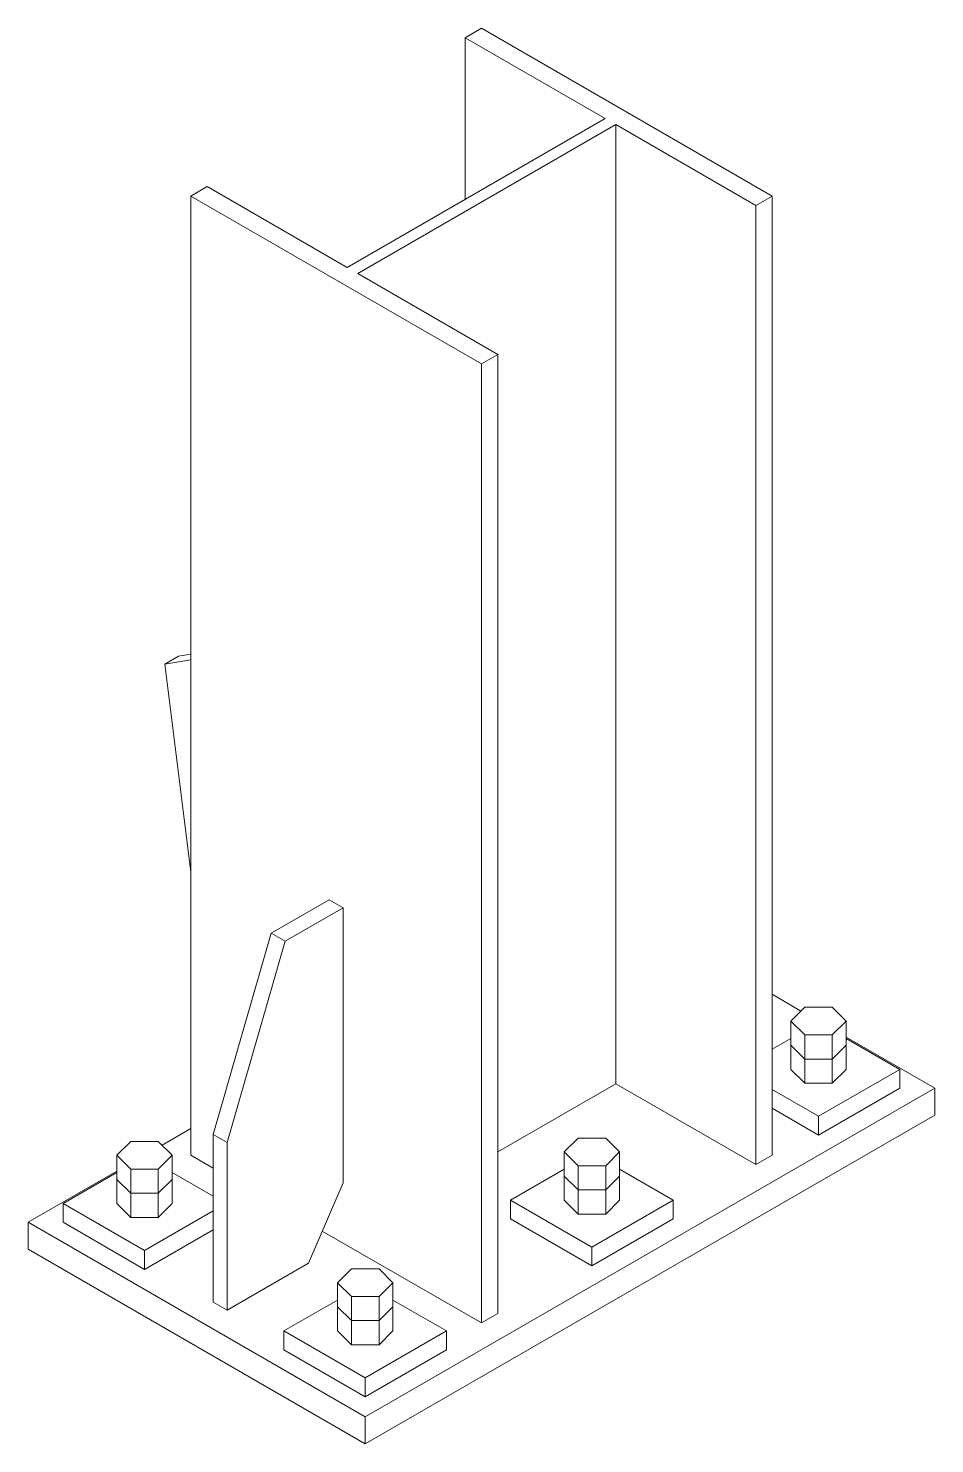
# Model space of a CAD drawing. Header units: millimetres. Extents: x 0 to 586, y 0 to 414.
# Drawn here: x 470.8 to 507.1, y 242 to 298.6 of the extents above; entities that cross this region are included whole.
import ezdxf

# ---------------------------------------------------------------- set-up
doc = ezdxf.new("R2010")
doc.units = ezdxf.units.MM

msp = doc.modelspace()

# ---------------------------------------------------------------- linework, layer by layer
at = {"color": 0, "lineweight": 0}
for points in [[(488.932361, 298.587583), (488.279722, 298.210111)], [(500.552861, 291.87775), (488.932361, 298.587583)], [(488.279722, 298.210111), (488.279722, 291.743694)], [(488.279722, 298.210111), (493.881833, 294.978667)], [(493.881833, 294.978667), (483.563083, 289.02025)], [(483.982889, 288.780361), (494.301639, 294.73525)], [(494.301639, 294.73525), (499.900222, 291.503806)], [(494.301639, 256.363611), (494.301639, 294.73525)], [(477.9645, 292.255222), (477.311861, 291.87775)], [(477.9645, 292.255222), (483.563083, 289.02025)], [(477.311861, 291.87775), (477.311861, 253.506111)], [(477.311861, 291.87775), (488.932361, 285.171444)], [(499.900222, 291.503806), (500.552861, 291.87775)], [(500.552861, 291.87775), (500.552861, 253.506111)], [(499.900222, 253.132167), (499.900222, 291.503806)], [(483.982889, 288.780361), (489.581472, 285.545389)], [(488.932361, 285.171444), (489.581472, 285.545389)], [(489.581472, 285.545389), (489.581472, 247.17375)], [(488.932361, 246.799806), (488.932361, 285.171444)], [(476.817972, 273.469806), (476.260583, 273.148778)], [(477.311861, 273.550944), (476.817972, 273.469806)], [(476.260583, 273.148778), (477.311861, 273.321639)], [(477.311861, 264.830278), (476.260583, 273.148778)], [(480.518611, 262.389056), (482.843417, 263.729611)], [(483.400806, 263.408583), (481.076, 262.068028)], [(482.843417, 263.729611), (483.400806, 263.408583)], [(483.400806, 252.408972), (483.400806, 263.408583)], [(478.197333, 254.338667), (480.518611, 262.389056)], [(480.518611, 262.389056), (481.076, 262.068028)], [(481.076, 262.068028), (478.754722, 254.017639)], [(500.552861, 259.947833), (501.709972, 259.277556)], [(501.307806, 258.875389), (501.858139, 259.425722)], [(501.858139, 259.425722), (502.962333, 259.425722)], [(502.962333, 259.425722), (503.516194, 258.875389)], [(501.307806, 256.942167), (501.307806, 258.875389)], [(501.858139, 258.321528), (501.307806, 258.875389)], [(503.516194, 258.875389), (502.962333, 258.321528)], [(503.516194, 258.875389), (503.516194, 256.942167)], [(501.307806, 258.183944), (500.552861, 257.7465)], [(501.858139, 256.388306), (501.858139, 258.321528)], [(502.962333, 258.321528), (501.858139, 258.321528)], [(502.962333, 256.388306), (502.962333, 258.321528)], [(503.516194, 258.236861), (507.058083, 256.19075)], [(505.664611, 256.942167), (503.516194, 258.183944)], [(501.858139, 257.354917), (501.307806, 257.908778)], [(503.516194, 257.908778), (502.962333, 257.354917)], [(502.962333, 257.354917), (501.858139, 257.354917)], [(501.307806, 256.942167), (501.858139, 256.388306)], [(502.412, 255.065389), (505.664611, 256.942167)], [(502.962333, 256.388306), (503.516194, 256.942167)], [(505.664611, 256.942167), (505.664611, 256.19075)], [(507.058083, 256.19075), (484.28275, 243.042722)], [(489.581472, 253.640167), (494.301639, 256.363611)], [(494.301639, 256.363611), (499.900222, 253.132167)], [(500.552861, 256.137833), (502.412, 255.065389)], [(501.858139, 256.388306), (502.962333, 256.388306)], [(505.664611, 256.19075), (502.412, 254.313972)], [(507.058083, 256.19075), (507.058083, 255.118306)], [(502.412, 254.313972), (500.552861, 255.386417)], [(484.28275, 241.970278), (507.058083, 255.118306)], [(502.412, 255.065389), (502.412, 254.313972)], [(476.15475, 253.911806), (477.311861, 254.582083)], [(478.197333, 247.632361), (478.197333, 254.338667)], [(478.197333, 254.338667), (478.754722, 254.017639)], [(474.348528, 253.506111), (474.902389, 254.059972)], [(474.902389, 254.059972), (476.006583, 254.059972)], [(476.006583, 254.059972), (476.556917, 253.506111)], [(478.754722, 254.017639), (478.754722, 247.307806)], [(492.241417, 253.640167), (492.795278, 254.194028)], [(492.795278, 254.194028), (493.899472, 254.194028)], [(493.899472, 254.194028), (494.453333, 253.640167)], [(474.348528, 251.576417), (474.348528, 253.506111)], [(474.902389, 252.955778), (474.348528, 253.506111)], [(476.556917, 253.506111), (476.006583, 252.955778)], [(476.556917, 253.506111), (476.556917, 251.576417)], [(477.311861, 253.506111), (478.197333, 252.998111)], [(492.241417, 251.710472), (492.241417, 253.640167)], [(492.795278, 253.089833), (492.241417, 253.640167)], [(492.795278, 251.156611), (492.795278, 253.089833)], [(493.899472, 253.089833), (492.795278, 253.089833)], [(494.453333, 253.640167), (493.899472, 253.089833)], [(493.899472, 251.156611), (493.899472, 253.089833)], [(494.453333, 253.640167), (494.453333, 251.710472)], [(500.552861, 253.506111), (499.900222, 253.132167)], [(470.806639, 250.825), (474.348528, 252.871111)], [(474.348528, 252.814667), (472.200111, 251.576417)], [(474.902389, 251.989167), (474.348528, 252.543028)], [(474.902389, 251.022556), (474.902389, 252.955778)], [(476.006583, 252.955778), (474.902389, 252.955778)], [(476.006583, 251.022556), (476.006583, 252.955778)], [(476.556917, 252.543028), (476.006583, 251.989167)], [(478.197333, 251.869222), (476.556917, 252.814667)], [(492.241417, 252.95225), (490.093, 251.710472)], [(492.795278, 252.123222), (492.241417, 252.677083)], [(494.453333, 252.677083), (493.899472, 252.123222)], [(496.60175, 251.710472), (494.453333, 252.95225)], [(476.006583, 251.989167), (474.902389, 251.989167)], [(482.007333, 249.188111), (483.400806, 252.408972)], [(493.899472, 252.123222), (492.795278, 252.123222)], [(472.200111, 251.576417), (475.452722, 249.696111)], [(472.200111, 251.576417), (472.200111, 250.825)], [(474.348528, 251.576417), (474.902389, 251.022556)], [(476.006583, 251.022556), (476.556917, 251.576417)], [(490.093, 251.710472), (493.345611, 249.830167)], [(490.093, 251.710472), (490.093, 250.959056)], [(492.241417, 251.710472), (492.795278, 251.156611)], [(493.345611, 249.830167), (496.60175, 251.710472)], [(493.899472, 251.156611), (494.453333, 251.710472)], [(496.60175, 251.710472), (496.60175, 250.959056)], [(484.28275, 243.042722), (470.806639, 250.825)], [(470.806639, 250.825), (470.806639, 249.752556)], [(475.452722, 248.944694), (472.200111, 250.825)], [(474.902389, 251.022556), (476.006583, 251.022556)], [(475.452722, 249.696111), (478.197333, 251.280083)], [(493.345611, 249.07875), (490.093, 250.959056)], [(492.795278, 251.156611), (493.899472, 251.156611)], [(496.60175, 250.959056), (493.345611, 249.07875)], [(478.197333, 250.528667), (475.452722, 248.944694)], [(482.564722, 250.47575), (488.932361, 246.799806)], [(470.806639, 249.752556), (484.28275, 241.970278)], [(475.452722, 249.696111), (475.452722, 248.944694)], [(493.345611, 249.830167), (493.345611, 249.07875)], [(478.754722, 247.307806), (482.007333, 249.188111)], [(483.178556, 248.408472), (483.732417, 248.962333)], [(483.732417, 248.962333), (484.836611, 248.962333)], [(484.836611, 248.962333), (485.386944, 248.408472)], [(483.178556, 246.478778), (483.178556, 248.408472)], [(483.732417, 247.858139), (483.178556, 248.408472)], [(485.386944, 248.408472), (484.836611, 247.858139)], [(485.386944, 248.408472), (485.386944, 246.478778)], [(478.197333, 247.632361), (478.754722, 247.307806)], [(483.178556, 247.717028), (481.030139, 246.478778)], [(483.732417, 246.891528), (483.178556, 247.441861)], [(483.732417, 245.924917), (483.732417, 247.858139)], [(484.836611, 247.858139), (483.732417, 247.858139)], [(484.836611, 245.924917), (484.836611, 247.858139)], [(485.386944, 247.441861), (484.836611, 246.891528)], [(487.538889, 246.478778), (485.386944, 247.717028)], [(484.836611, 246.891528), (483.732417, 246.891528)], [(489.581472, 247.17375), (488.932361, 246.799806)], [(481.030139, 246.478778), (484.28275, 244.598472)], [(481.030139, 246.478778), (481.030139, 245.727361)], [(483.178556, 246.478778), (483.732417, 245.924917)], [(484.28275, 244.598472), (487.538889, 246.478778)], [(484.836611, 245.924917), (485.386944, 246.478778)], [(487.538889, 246.478778), (487.538889, 245.727361)], [(484.28275, 243.847056), (481.030139, 245.727361)], [(483.732417, 245.924917), (484.836611, 245.924917)], [(487.538889, 245.727361), (484.28275, 243.847056)], [(484.28275, 244.598472), (484.28275, 243.847056)], [(484.28275, 243.042722), (484.28275, 241.970278)]]:
    msp.add_lwpolyline(points, dxfattribs=at)

doc.saveas('drawing.dxf')
